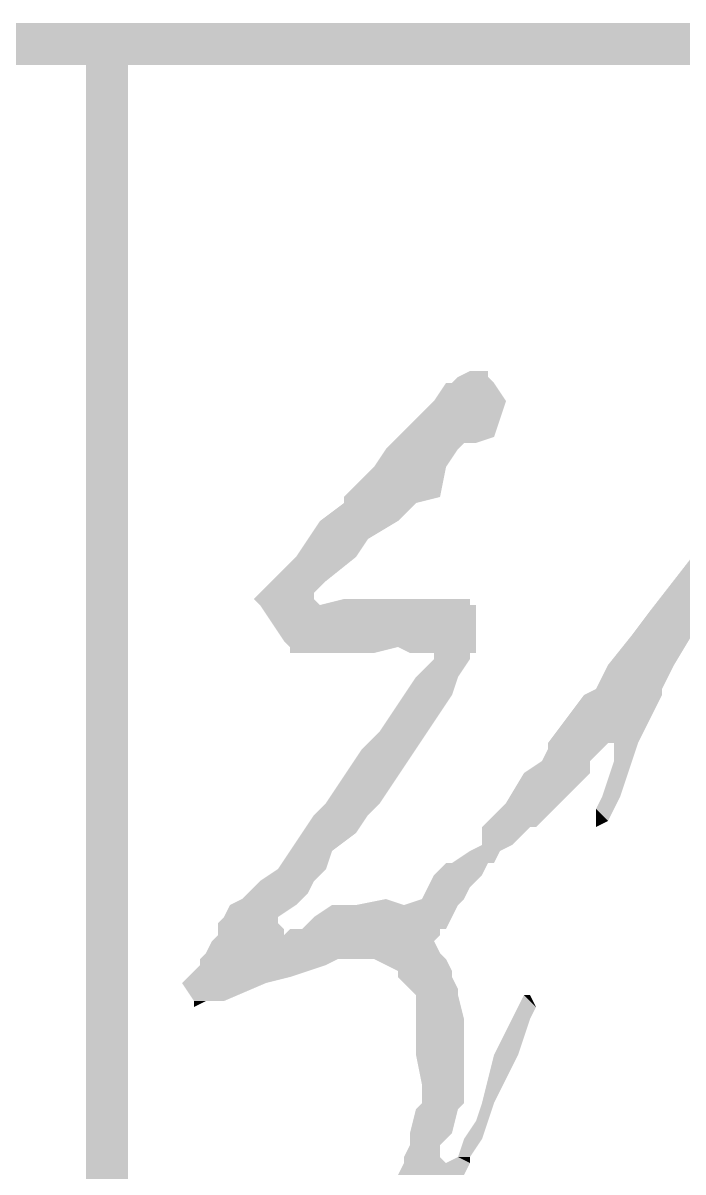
# Model space of a CAD drawing. Header units: millimetres. Extents: x 24 to 410, y 10 to 282.
# Drawn here: x 324 to 328.65, y 13.99 to 22.1 of the extents above; entities that cross this region are included whole.
import ezdxf

# ---------------------------------------------------------------- set-up
doc = ezdxf.new("R2010")
doc.units = ezdxf.units.MM
doc.layers.add('Watermark', color=7, linetype='Continuous')

msp = doc.modelspace()

# ---------------------------------------------------------------- hatches: boundary and pattern name
h = msp.add_hatch(color=7)
h.dxf.hatch_style = 2
h.paths.add_polyline_path([(30.098965, 22.098), (30.098965, 21.801667), (410.082965, 22.098)])
h = msp.add_hatch(color=7)
h.dxf.hatch_style = 2
h.paths.add_polyline_path([(30.098965, 21.801667), (410.082965, 22.098), (410.082965, 21.801667)])
h = msp.add_hatch(color=7)
h.dxf.hatch_style = 2
h.paths.add_polyline_path([(324.739, 21.971), (324.442667, 21.971), (324.739, 9.948333)])
h = msp.add_hatch(color=7)
h.dxf.hatch_style = 2
h.paths.add_polyline_path([(324.442667, 21.971), (324.739, 9.948333), (324.442667, 9.948333)])
at = {"layer": 'Watermark'}
h = msp.add_hatch(color=7, dxfattribs=at)
h.dxf.hatch_style = 2
h.paths.add_polyline_path([(327.152, 19.642667), (327.067333, 19.600333), (327.279, 19.600333)])
h = msp.add_hatch(color=7, dxfattribs=at)
h.dxf.hatch_style = 2
h.paths.add_polyline_path([(327.152, 19.642667), (327.279, 19.642667)])
h = msp.add_hatch(color=7, dxfattribs=at)
h.dxf.hatch_style = 2
h.paths.add_polyline_path([(327.152, 19.642667), (327.279, 19.642667), (327.279, 19.600333)])
h = msp.add_hatch(color=7, dxfattribs=at)
h.dxf.hatch_style = 2
h.paths.add_polyline_path([(326.982667, 19.558), (326.898, 19.431), (327.406, 19.431)])
h = msp.add_hatch(color=7, dxfattribs=at)
h.dxf.hatch_style = 2
h.paths.add_polyline_path([(327.025, 19.558), (326.982667, 19.558), (327.321333, 19.558)])
h = msp.add_hatch(color=7, dxfattribs=at)
h.dxf.hatch_style = 2
h.paths.add_polyline_path([(326.982667, 19.558), (327.321333, 19.558), (327.406, 19.431)])
h = msp.add_hatch(color=7, dxfattribs=at)
h.dxf.hatch_style = 2
h.paths.add_polyline_path([(327.067333, 19.600333), (327.025, 19.558), (327.321333, 19.558)])
h = msp.add_hatch(color=7, dxfattribs=at)
h.dxf.hatch_style = 2
h.paths.add_polyline_path([(327.025, 19.558), (327.321333, 19.558)])
h = msp.add_hatch(color=7, dxfattribs=at)
h.dxf.hatch_style = 2
h.paths.add_polyline_path([(327.067333, 19.600333), (327.279, 19.600333), (327.321333, 19.558)])
h = msp.add_hatch(color=7, dxfattribs=at)
h.dxf.hatch_style = 2
h.paths.add_polyline_path([(326.898, 19.431), (326.771, 19.304), (327.363667, 19.304)])
h = msp.add_hatch(color=7, dxfattribs=at)
h.dxf.hatch_style = 2
h.paths.add_polyline_path([(326.898, 19.431), (327.406, 19.431), (327.363667, 19.304)])
h = msp.add_hatch(color=7, dxfattribs=at)
h.dxf.hatch_style = 2
h.paths.add_polyline_path([(326.771, 19.304), (326.644, 19.177), (327.321333, 19.177)])
h = msp.add_hatch(color=7, dxfattribs=at)
h.dxf.hatch_style = 2
h.paths.add_polyline_path([(326.771, 19.304), (327.363667, 19.304), (327.321333, 19.177)])
h = msp.add_hatch(color=7, dxfattribs=at)
h.dxf.hatch_style = 2
h.paths.add_polyline_path([(326.601667, 19.134667), (326.559333, 19.092333), (327.067333, 19.092333)])
h = msp.add_hatch(color=7, dxfattribs=at)
h.dxf.hatch_style = 2
h.paths.add_polyline_path([(326.644, 19.177), (326.601667, 19.134667), (327.194333, 19.134667)])
h = msp.add_hatch(color=7, dxfattribs=at)
h.dxf.hatch_style = 2
h.paths.add_polyline_path([(326.601667, 19.134667), (327.109667, 19.134667)])
h = msp.add_hatch(color=7, dxfattribs=at)
h.dxf.hatch_style = 2
h.paths.add_polyline_path([(326.601667, 19.134667), (327.194333, 19.134667), (327.109667, 19.134667)])
h = msp.add_hatch(color=7, dxfattribs=at)
h.dxf.hatch_style = 2
h.paths.add_polyline_path([(326.601667, 19.134667), (327.109667, 19.134667), (327.067333, 19.092333)])
h = msp.add_hatch(color=7, dxfattribs=at)
h.dxf.hatch_style = 2
h.paths.add_polyline_path([(326.644, 19.177), (327.321333, 19.177), (327.194333, 19.134667)])
h = msp.add_hatch(color=7, dxfattribs=at)
h.dxf.hatch_style = 2
h.paths.add_polyline_path([(326.559333, 19.092333), (326.474667, 18.965333), (326.982667, 18.965333)])
h = msp.add_hatch(color=7, dxfattribs=at)
h.dxf.hatch_style = 2
h.paths.add_polyline_path([(326.559333, 19.092333), (327.067333, 19.092333), (326.982667, 18.965333)])
h = msp.add_hatch(color=7, dxfattribs=at)
h.dxf.hatch_style = 2
h.paths.add_polyline_path([(326.474667, 18.965333), (326.263, 18.753667), (326.940333, 18.753667)])
h = msp.add_hatch(color=7, dxfattribs=at)
h.dxf.hatch_style = 2
h.paths.add_polyline_path([(326.474667, 18.965333), (326.982667, 18.965333), (326.940333, 18.753667)])
h = msp.add_hatch(color=7, dxfattribs=at)
h.dxf.hatch_style = 2
h.paths.add_polyline_path([(326.263, 18.753667), (326.263, 18.711333), (326.771, 18.711333)])
h = msp.add_hatch(color=7, dxfattribs=at)
h.dxf.hatch_style = 2
h.paths.add_polyline_path([(326.263, 18.753667), (326.940333, 18.753667), (326.771, 18.711333)])
h = msp.add_hatch(color=7, dxfattribs=at)
h.dxf.hatch_style = 2
h.paths.add_polyline_path([(326.263, 18.711333), (326.093667, 18.584333), (326.644, 18.584333)])
h = msp.add_hatch(color=7, dxfattribs=at)
h.dxf.hatch_style = 2
h.paths.add_polyline_path([(326.263, 18.711333), (326.771, 18.711333), (326.644, 18.584333)])
h = msp.add_hatch(color=7, dxfattribs=at)
h.dxf.hatch_style = 2
h.paths.add_polyline_path([(326.093667, 18.584333), (326.009, 18.457333), (326.432333, 18.457333)])
h = msp.add_hatch(color=7, dxfattribs=at)
h.dxf.hatch_style = 2
h.paths.add_polyline_path([(326.093667, 18.584333), (326.644, 18.584333), (326.432333, 18.457333)])
h = msp.add_hatch(color=7, dxfattribs=at)
h.dxf.hatch_style = 2
h.paths.add_polyline_path([(326.009, 18.457333), (325.924333, 18.330333), (326.347667, 18.330333)])
h = msp.add_hatch(color=7, dxfattribs=at)
h.dxf.hatch_style = 2
h.paths.add_polyline_path([(326.009, 18.457333), (326.432333, 18.457333), (326.347667, 18.330333)])
h = msp.add_hatch(color=7, dxfattribs=at)
h.dxf.hatch_style = 2
h.paths.add_polyline_path([(325.924333, 18.330333), (325.755, 18.161), (326.136, 18.161)])
h = msp.add_hatch(color=7, dxfattribs=at)
h.dxf.hatch_style = 2
h.paths.add_polyline_path([(325.924333, 18.330333), (326.347667, 18.330333), (326.136, 18.161)])
h = msp.add_hatch(color=7, dxfattribs=at)
h.dxf.hatch_style = 2
h.paths.add_polyline_path([(328.718333, 18.330333), (328.422, 17.949333), (328.803, 17.949333)])
h = msp.add_hatch(color=7, dxfattribs=at)
h.dxf.hatch_style = 2
h.paths.add_polyline_path([(325.755, 18.161), (325.670333, 18.076333), (326.051333, 18.076333)])
h = msp.add_hatch(color=7, dxfattribs=at)
h.dxf.hatch_style = 2
h.paths.add_polyline_path([(325.755, 18.161), (326.136, 18.161), (326.051333, 18.076333)])
h = msp.add_hatch(color=7, dxfattribs=at)
h.dxf.hatch_style = 2
h.paths.add_polyline_path([(325.670333, 18.076333), (325.628, 18.034), (326.051333, 18.034)])
h = msp.add_hatch(color=7, dxfattribs=at)
h.dxf.hatch_style = 2
h.paths.add_polyline_path([(325.628, 18.034), (325.670333, 17.991667), (326.093667, 17.991667)])
h = msp.add_hatch(color=7, dxfattribs=at)
h.dxf.hatch_style = 2
h.paths.add_polyline_path([(325.628, 18.034), (326.051333, 18.034), (326.093667, 17.991667)])
h = msp.add_hatch(color=7, dxfattribs=at)
h.dxf.hatch_style = 2
h.paths.add_polyline_path([(325.670333, 18.076333), (326.051333, 18.076333), (326.051333, 18.034)])
h = msp.add_hatch(color=7, dxfattribs=at)
h.dxf.hatch_style = 2
h.paths.add_polyline_path([(326.263, 18.034), (326.093667, 17.991667), (327.152, 17.991667)])
h = msp.add_hatch(color=7, dxfattribs=at)
h.dxf.hatch_style = 2
h.paths.add_polyline_path([(326.898, 18.034), (326.263, 18.034), (327.152, 18.034)])
h = msp.add_hatch(color=7, dxfattribs=at)
h.dxf.hatch_style = 2
h.paths.add_polyline_path([(326.263, 18.034), (327.152, 18.034), (327.152, 17.991667)])
h = msp.add_hatch(color=7, dxfattribs=at)
h.dxf.hatch_style = 2
h.paths.add_polyline_path([(327.152, 18.034), (326.898, 18.034)])
h = msp.add_hatch(color=7, dxfattribs=at)
h.dxf.hatch_style = 2
h.paths.add_polyline_path([(326.898, 18.034), (327.152, 18.034)])
h = msp.add_hatch(color=7, dxfattribs=at)
h.dxf.hatch_style = 2
h.paths.add_polyline_path([(325.670333, 17.991667), (327.194333, 17.991667)])
h = msp.add_hatch(color=7, dxfattribs=at)
h.dxf.hatch_style = 2
h.paths.add_polyline_path([(325.670333, 17.991667), (327.194333, 17.991667)])
h = msp.add_hatch(color=7, dxfattribs=at)
h.dxf.hatch_style = 2
h.paths.add_polyline_path([(325.670333, 17.991667), (325.755, 17.864667), (327.194333, 17.864667)])
h = msp.add_hatch(color=7, dxfattribs=at)
h.dxf.hatch_style = 2
h.paths.add_polyline_path([(325.670333, 17.991667), (327.194333, 17.991667), (327.194333, 17.864667)])
h = msp.add_hatch(color=7, dxfattribs=at)
h.dxf.hatch_style = 2
h.paths.add_polyline_path([(328.422, 17.949333), (328.295, 17.78), (328.718333, 17.78)])
h = msp.add_hatch(color=7, dxfattribs=at)
h.dxf.hatch_style = 2
h.paths.add_polyline_path([(328.422, 17.949333), (328.803, 17.949333), (328.718333, 17.78)])
h = msp.add_hatch(color=7, dxfattribs=at)
h.dxf.hatch_style = 2
h.paths.add_polyline_path([(325.755, 17.864667), (325.839667, 17.737667), (327.194333, 17.737667)])
h = msp.add_hatch(color=7, dxfattribs=at)
h.dxf.hatch_style = 2
h.paths.add_polyline_path([(325.755, 17.864667), (327.194333, 17.864667), (327.194333, 17.737667)])
h = msp.add_hatch(color=7, dxfattribs=at)
h.dxf.hatch_style = 2
h.paths.add_polyline_path([(328.295, 17.78), (328.125667, 17.568333), (328.591333, 17.568333)])
h = msp.add_hatch(color=7, dxfattribs=at)
h.dxf.hatch_style = 2
h.paths.add_polyline_path([(328.295, 17.78), (328.718333, 17.78), (328.591333, 17.568333)])
h = msp.add_hatch(color=7, dxfattribs=at)
h.dxf.hatch_style = 2
h.paths.add_polyline_path([(325.839667, 17.737667), (325.882, 17.695333), (327.194333, 17.695333)])
h = msp.add_hatch(color=7, dxfattribs=at)
h.dxf.hatch_style = 2
h.paths.add_polyline_path([(325.839667, 17.737667), (327.194333, 17.737667), (327.194333, 17.695333)])
h = msp.add_hatch(color=7, dxfattribs=at)
h.dxf.hatch_style = 2
h.paths.add_polyline_path([(325.882, 17.695333), (325.882, 17.653), (326.474667, 17.653)])
h = msp.add_hatch(color=7, dxfattribs=at)
h.dxf.hatch_style = 2
h.paths.add_polyline_path([(325.882, 17.695333), (326.644, 17.695333), (326.474667, 17.653)])
h = msp.add_hatch(color=7, dxfattribs=at)
h.dxf.hatch_style = 2
h.paths.add_polyline_path([(326.644, 17.695333), (326.728667, 17.653), (327.194333, 17.653)])
h = msp.add_hatch(color=7, dxfattribs=at)
h.dxf.hatch_style = 2
h.paths.add_polyline_path([(326.644, 17.695333), (327.194333, 17.695333), (327.194333, 17.653)])
h = msp.add_hatch(color=7, dxfattribs=at)
h.dxf.hatch_style = 2
h.paths.add_polyline_path([(325.882, 17.653), (326.474667, 17.653), (326.39, 17.653)])
h = msp.add_hatch(color=7, dxfattribs=at)
h.dxf.hatch_style = 2
h.paths.add_polyline_path([(326.728667, 17.653), (327.152, 17.653)])
h = msp.add_hatch(color=7, dxfattribs=at)
h.dxf.hatch_style = 2
h.paths.add_polyline_path([(326.728667, 17.653), (327.194333, 17.653), (327.152, 17.653)])
h = msp.add_hatch(color=7, dxfattribs=at)
h.dxf.hatch_style = 2
h.paths.add_polyline_path([(326.898, 17.610667), (326.771, 17.483667), (327.067333, 17.483667)])
h = msp.add_hatch(color=7, dxfattribs=at)
h.dxf.hatch_style = 2
h.paths.add_polyline_path([(326.898, 17.653), (326.898, 17.610667), (327.152, 17.610667)])
h = msp.add_hatch(color=7, dxfattribs=at)
h.dxf.hatch_style = 2
h.paths.add_polyline_path([(326.898, 17.653), (327.152, 17.653), (327.152, 17.610667)])
h = msp.add_hatch(color=7, dxfattribs=at)
h.dxf.hatch_style = 2
h.paths.add_polyline_path([(326.898, 17.610667), (327.152, 17.610667), (327.067333, 17.483667)])
h = msp.add_hatch(color=7, dxfattribs=at)
h.dxf.hatch_style = 2
h.paths.add_polyline_path([(328.125667, 17.568333), (328.041, 17.399), (328.506667, 17.399)])
h = msp.add_hatch(color=7, dxfattribs=at)
h.dxf.hatch_style = 2
h.paths.add_polyline_path([(328.125667, 17.568333), (328.591333, 17.568333), (328.506667, 17.399)])
h = msp.add_hatch(color=7, dxfattribs=at)
h.dxf.hatch_style = 2
h.paths.add_polyline_path([(326.771, 17.483667), (326.686333, 17.356667), (327.025, 17.356667)])
h = msp.add_hatch(color=7, dxfattribs=at)
h.dxf.hatch_style = 2
h.paths.add_polyline_path([(326.771, 17.483667), (327.067333, 17.483667), (327.025, 17.356667)])
h = msp.add_hatch(color=7, dxfattribs=at)
h.dxf.hatch_style = 2
h.paths.add_polyline_path([(326.686333, 17.356667), (326.601667, 17.229667), (326.940333, 17.229667)])
h = msp.add_hatch(color=7, dxfattribs=at)
h.dxf.hatch_style = 2
h.paths.add_polyline_path([(326.686333, 17.356667), (327.025, 17.356667), (326.940333, 17.229667)])
h = msp.add_hatch(color=7, dxfattribs=at)
h.dxf.hatch_style = 2
h.paths.add_polyline_path([(327.956333, 17.356667), (327.702333, 17.018), (328.337333, 17.018)])
h = msp.add_hatch(color=7, dxfattribs=at)
h.dxf.hatch_style = 2
h.paths.add_polyline_path([(328.041, 17.399), (327.956333, 17.356667), (328.506667, 17.356667)])
h = msp.add_hatch(color=7, dxfattribs=at)
h.dxf.hatch_style = 2
h.paths.add_polyline_path([(327.956333, 17.356667), (328.506667, 17.356667), (328.337333, 17.018)])
h = msp.add_hatch(color=7, dxfattribs=at)
h.dxf.hatch_style = 2
h.paths.add_polyline_path([(328.041, 17.399), (328.506667, 17.399), (328.506667, 17.356667)])
h = msp.add_hatch(color=7, dxfattribs=at)
h.dxf.hatch_style = 2
h.paths.add_polyline_path([(326.601667, 17.229667), (326.517, 17.102667), (326.855667, 17.102667)])
h = msp.add_hatch(color=7, dxfattribs=at)
h.dxf.hatch_style = 2
h.paths.add_polyline_path([(326.601667, 17.229667), (326.940333, 17.229667), (326.855667, 17.102667)])
h = msp.add_hatch(color=7, dxfattribs=at)
h.dxf.hatch_style = 2
h.paths.add_polyline_path([(326.517, 17.102667), (326.39, 16.975667), (326.771, 16.975667)])
h = msp.add_hatch(color=7, dxfattribs=at)
h.dxf.hatch_style = 2
h.paths.add_polyline_path([(326.517, 17.102667), (326.855667, 17.102667), (326.771, 16.975667)])
h = msp.add_hatch(color=7, dxfattribs=at)
h.dxf.hatch_style = 2
h.paths.add_polyline_path([(326.39, 16.975667), (326.305333, 16.848667), (326.686333, 16.848667)])
h = msp.add_hatch(color=7, dxfattribs=at)
h.dxf.hatch_style = 2
h.paths.add_polyline_path([(326.39, 16.975667), (326.771, 16.975667), (326.686333, 16.848667)])
h = msp.add_hatch(color=7, dxfattribs=at)
h.dxf.hatch_style = 2
h.paths.add_polyline_path([(327.702333, 16.975667), (327.66, 16.891), (327.998667, 16.891)])
h = msp.add_hatch(color=7, dxfattribs=at)
h.dxf.hatch_style = 2
h.paths.add_polyline_path([(327.702333, 17.018), (328.125667, 17.018)])
h = msp.add_hatch(color=7, dxfattribs=at)
h.dxf.hatch_style = 2
h.paths.add_polyline_path([(327.702333, 17.018), (328.168, 17.018), (328.125667, 17.018)])
h = msp.add_hatch(color=7, dxfattribs=at)
h.dxf.hatch_style = 2
h.paths.add_polyline_path([(327.702333, 17.018), (327.702333, 16.975667), (328.083333, 16.975667)])
h = msp.add_hatch(color=7, dxfattribs=at)
h.dxf.hatch_style = 2
h.paths.add_polyline_path([(327.702333, 17.018), (328.125667, 17.018), (328.083333, 16.975667)])
h = msp.add_hatch(color=7, dxfattribs=at)
h.dxf.hatch_style = 2
h.paths.add_polyline_path([(327.702333, 16.975667), (328.083333, 16.975667), (327.998667, 16.891)])
h = msp.add_hatch(color=7, dxfattribs=at)
h.dxf.hatch_style = 2
h.paths.add_polyline_path([(328.168, 17.018), (328.337333, 17.018)])
h = msp.add_hatch(color=7, dxfattribs=at)
h.dxf.hatch_style = 2
h.paths.add_polyline_path([(328.168, 17.018), (328.337333, 17.018)])
h = msp.add_hatch(color=7, dxfattribs=at)
h.dxf.hatch_style = 2
h.paths.add_polyline_path([(328.168, 17.018), (328.168, 16.891), (328.295, 16.891)])
h = msp.add_hatch(color=7, dxfattribs=at)
h.dxf.hatch_style = 2
h.paths.add_polyline_path([(328.168, 17.018), (328.337333, 17.018), (328.295, 16.891)])
h = msp.add_hatch(color=7, dxfattribs=at)
h.dxf.hatch_style = 2
h.paths.add_polyline_path([(327.66, 16.891), (327.533, 16.806333), (327.998667, 16.806333)])
h = msp.add_hatch(color=7, dxfattribs=at)
h.dxf.hatch_style = 2
h.paths.add_polyline_path([(327.66, 16.891), (327.998667, 16.891), (327.998667, 16.806333)])
h = msp.add_hatch(color=7, dxfattribs=at)
h.dxf.hatch_style = 2
h.paths.add_polyline_path([(328.168, 16.891), (328.125667, 16.764), (328.252667, 16.764)])
h = msp.add_hatch(color=7, dxfattribs=at)
h.dxf.hatch_style = 2
h.paths.add_polyline_path([(328.168, 16.891), (328.295, 16.891), (328.252667, 16.764)])
h = msp.add_hatch(color=7, dxfattribs=at)
h.dxf.hatch_style = 2
h.paths.add_polyline_path([(326.305333, 16.848667), (326.220667, 16.721667), (326.601667, 16.721667)])
h = msp.add_hatch(color=7, dxfattribs=at)
h.dxf.hatch_style = 2
h.paths.add_polyline_path([(326.305333, 16.848667), (326.686333, 16.848667), (326.601667, 16.721667)])
h = msp.add_hatch(color=7, dxfattribs=at)
h.dxf.hatch_style = 2
h.paths.add_polyline_path([(327.533, 16.806333), (327.406, 16.594667), (327.787, 16.594667)])
h = msp.add_hatch(color=7, dxfattribs=at)
h.dxf.hatch_style = 2
h.paths.add_polyline_path([(327.533, 16.806333), (327.998667, 16.806333), (327.787, 16.594667)])
h = msp.add_hatch(color=7, dxfattribs=at)
h.dxf.hatch_style = 2
h.paths.add_polyline_path([(326.220667, 16.721667), (326.136, 16.594667), (326.517, 16.594667)])
h = msp.add_hatch(color=7, dxfattribs=at)
h.dxf.hatch_style = 2
h.paths.add_polyline_path([(326.220667, 16.721667), (326.601667, 16.721667), (326.517, 16.594667)])
h = msp.add_hatch(color=7, dxfattribs=at)
h.dxf.hatch_style = 2
h.paths.add_polyline_path([(328.125667, 16.764), (328.083333, 16.637), (328.210333, 16.637)])
h = msp.add_hatch(color=7, dxfattribs=at)
h.dxf.hatch_style = 2
h.paths.add_polyline_path([(328.125667, 16.764), (328.252667, 16.764), (328.210333, 16.637)])
h = msp.add_hatch(color=7, dxfattribs=at)
h.dxf.hatch_style = 2
h.paths.add_polyline_path([(328.083333, 16.637), (328.041, 16.552333), (328.168, 16.552333)])
h = msp.add_hatch(color=7, dxfattribs=at)
h.dxf.hatch_style = 2
h.paths.add_polyline_path([(328.083333, 16.637), (328.210333, 16.637), (328.168, 16.552333)])
h = msp.add_hatch(color=7, dxfattribs=at)
h.dxf.hatch_style = 2
h.paths.add_polyline_path([(326.093667, 16.552333), (326.051333, 16.51), (326.432333, 16.51)])
h = msp.add_hatch(color=7, dxfattribs=at)
h.dxf.hatch_style = 2
h.paths.add_polyline_path([(326.136, 16.594667), (326.093667, 16.552333), (326.474667, 16.552333)])
h = msp.add_hatch(color=7, dxfattribs=at)
h.dxf.hatch_style = 2
h.paths.add_polyline_path([(326.093667, 16.552333), (326.474667, 16.552333), (326.432333, 16.51)])
h = msp.add_hatch(color=7, dxfattribs=at)
h.dxf.hatch_style = 2
h.paths.add_polyline_path([(326.136, 16.594667), (326.517, 16.594667), (326.474667, 16.552333)])
h = msp.add_hatch(color=7, dxfattribs=at)
h.dxf.hatch_style = 2
h.paths.add_polyline_path([(327.363667, 16.552333), (327.321333, 16.51), (327.702333, 16.51)])
h = msp.add_hatch(color=7, dxfattribs=at)
h.dxf.hatch_style = 2
h.paths.add_polyline_path([(327.406, 16.594667), (327.363667, 16.552333), (327.744667, 16.552333)])
h = msp.add_hatch(color=7, dxfattribs=at)
h.dxf.hatch_style = 2
h.paths.add_polyline_path([(327.363667, 16.552333), (327.744667, 16.552333), (327.702333, 16.51)])
h = msp.add_hatch(color=7, dxfattribs=at)
h.dxf.hatch_style = 2
h.paths.add_polyline_path([(327.406, 16.594667), (327.787, 16.594667), (327.744667, 16.552333)])
h = msp.add_hatch(color=7, dxfattribs=at)
h.dxf.hatch_style = 2
h.paths.add_polyline_path([(328.041, 16.552333), (328.041, 16.467667), (328.125667, 16.467667)])
h = msp.add_hatch(color=7, dxfattribs=at)
h.dxf.hatch_style = 2
h.paths.add_polyline_path([(328.041, 16.552333), (328.168, 16.552333), (328.125667, 16.467667)])
h = msp.add_hatch(color=7, dxfattribs=at)
h.dxf.hatch_style = 2
h.paths.add_polyline_path([(326.051333, 16.51), (325.966667, 16.383), (326.347667, 16.383)])
h = msp.add_hatch(color=7, dxfattribs=at)
h.dxf.hatch_style = 2
h.paths.add_polyline_path([(326.051333, 16.51), (326.432333, 16.51), (326.347667, 16.383)])
h = msp.add_hatch(color=7, dxfattribs=at)
h.dxf.hatch_style = 2
h.paths.add_polyline_path([(327.321333, 16.51), (327.236667, 16.425333), (327.617667, 16.425333)])
h = msp.add_hatch(color=7, dxfattribs=at)
h.dxf.hatch_style = 2
h.paths.add_polyline_path([(327.321333, 16.51), (327.702333, 16.51), (327.617667, 16.425333)])
h = msp.add_hatch(color=7, dxfattribs=at)
h.dxf.hatch_style = 2
h.paths.add_polyline_path([(328.041, 16.467667), (328.041, 16.425333)])
h = msp.add_hatch(color=7, dxfattribs=at)
h.dxf.hatch_style = 2
h.paths.add_polyline_path([(328.041, 16.467667), (328.125667, 16.467667), (328.041, 16.425333)])
h = msp.add_hatch(color=7, dxfattribs=at)
h.dxf.hatch_style = 2
h.paths.add_polyline_path([(325.966667, 16.383), (325.882, 16.256), (326.178333, 16.256)])
h = msp.add_hatch(color=7, dxfattribs=at)
h.dxf.hatch_style = 2
h.paths.add_polyline_path([(325.966667, 16.383), (326.347667, 16.383), (326.178333, 16.256)])
h = msp.add_hatch(color=7, dxfattribs=at)
h.dxf.hatch_style = 2
h.paths.add_polyline_path([(327.236667, 16.425333), (327.575333, 16.425333)])
h = msp.add_hatch(color=7, dxfattribs=at)
h.dxf.hatch_style = 2
h.paths.add_polyline_path([(327.236667, 16.425333), (327.617667, 16.425333), (327.575333, 16.425333)])
h = msp.add_hatch(color=7, dxfattribs=at)
h.dxf.hatch_style = 2
h.paths.add_polyline_path([(327.236667, 16.425333), (327.236667, 16.298333), (327.448333, 16.298333)])
h = msp.add_hatch(color=7, dxfattribs=at)
h.dxf.hatch_style = 2
h.paths.add_polyline_path([(327.236667, 16.425333), (327.575333, 16.425333), (327.448333, 16.298333)])
h = msp.add_hatch(color=7, dxfattribs=at)
h.dxf.hatch_style = 2
h.paths.add_polyline_path([(327.236667, 16.298333), (327.152, 16.256), (327.363667, 16.256)])
h = msp.add_hatch(color=7, dxfattribs=at)
h.dxf.hatch_style = 2
h.paths.add_polyline_path([(327.236667, 16.298333), (327.448333, 16.298333)])
h = msp.add_hatch(color=7, dxfattribs=at)
h.dxf.hatch_style = 2
h.paths.add_polyline_path([(327.236667, 16.298333), (327.448333, 16.298333)])
h = msp.add_hatch(color=7, dxfattribs=at)
h.dxf.hatch_style = 2
h.paths.add_polyline_path([(327.236667, 16.298333), (327.448333, 16.298333), (327.363667, 16.256)])
h = msp.add_hatch(color=7, dxfattribs=at)
h.dxf.hatch_style = 2
h.paths.add_polyline_path([(325.882, 16.256), (325.797333, 16.129), (326.136, 16.129)])
h = msp.add_hatch(color=7, dxfattribs=at)
h.dxf.hatch_style = 2
h.paths.add_polyline_path([(325.882, 16.256), (326.178333, 16.256), (326.136, 16.129)])
h = msp.add_hatch(color=7, dxfattribs=at)
h.dxf.hatch_style = 2
h.paths.add_polyline_path([(327.152, 16.256), (327.025, 16.171333), (327.321333, 16.171333)])
h = msp.add_hatch(color=7, dxfattribs=at)
h.dxf.hatch_style = 2
h.paths.add_polyline_path([(327.152, 16.256), (327.363667, 16.256), (327.321333, 16.171333)])
h = msp.add_hatch(color=7, dxfattribs=at)
h.dxf.hatch_style = 2
h.paths.add_polyline_path([(326.982667, 16.171333), (326.898, 16.086667), (327.236667, 16.086667)])
h = msp.add_hatch(color=7, dxfattribs=at)
h.dxf.hatch_style = 2
h.paths.add_polyline_path([(327.025, 16.171333), (326.982667, 16.171333), (327.279, 16.171333)])
h = msp.add_hatch(color=7, dxfattribs=at)
h.dxf.hatch_style = 2
h.paths.add_polyline_path([(326.982667, 16.171333), (327.279, 16.171333), (327.236667, 16.086667)])
h = msp.add_hatch(color=7, dxfattribs=at)
h.dxf.hatch_style = 2
h.paths.add_polyline_path([(327.025, 16.171333), (327.321333, 16.171333), (327.279, 16.171333)])
h = msp.add_hatch(color=7, dxfattribs=at)
h.dxf.hatch_style = 2
h.paths.add_polyline_path([(325.797333, 16.129), (325.670333, 16.044333), (326.051333, 16.044333)])
h = msp.add_hatch(color=7, dxfattribs=at)
h.dxf.hatch_style = 2
h.paths.add_polyline_path([(325.797333, 16.129), (326.136, 16.129)])
h = msp.add_hatch(color=7, dxfattribs=at)
h.dxf.hatch_style = 2
h.paths.add_polyline_path([(325.797333, 16.129), (326.136, 16.129)])
h = msp.add_hatch(color=7, dxfattribs=at)
h.dxf.hatch_style = 2
h.paths.add_polyline_path([(325.797333, 16.129), (326.136, 16.129), (326.051333, 16.044333)])
h = msp.add_hatch(color=7, dxfattribs=at)
h.dxf.hatch_style = 2
h.paths.add_polyline_path([(326.898, 16.086667), (326.855667, 16.002), (327.152, 16.002)])
h = msp.add_hatch(color=7, dxfattribs=at)
h.dxf.hatch_style = 2
h.paths.add_polyline_path([(326.898, 16.086667), (327.236667, 16.086667), (327.152, 16.002)])
h = msp.add_hatch(color=7, dxfattribs=at)
h.dxf.hatch_style = 2
h.paths.add_polyline_path([(325.670333, 16.044333), (325.585667, 15.959667), (326.009, 15.959667)])
h = msp.add_hatch(color=7, dxfattribs=at)
h.dxf.hatch_style = 2
h.paths.add_polyline_path([(325.670333, 16.044333), (326.051333, 16.044333), (326.009, 15.959667)])
h = msp.add_hatch(color=7, dxfattribs=at)
h.dxf.hatch_style = 2
h.paths.add_polyline_path([(326.855667, 16.002), (326.813333, 15.917333), (327.109667, 15.917333)])
h = msp.add_hatch(color=7, dxfattribs=at)
h.dxf.hatch_style = 2
h.paths.add_polyline_path([(326.855667, 16.002), (327.152, 16.002), (327.109667, 15.917333)])
h = msp.add_hatch(color=7, dxfattribs=at)
h.dxf.hatch_style = 2
h.paths.add_polyline_path([(325.543333, 15.917333), (325.458667, 15.875), (325.924333, 15.875)])
h = msp.add_hatch(color=7, dxfattribs=at)
h.dxf.hatch_style = 2
h.paths.add_polyline_path([(325.585667, 15.959667), (325.543333, 15.917333), (325.966667, 15.917333)])
h = msp.add_hatch(color=7, dxfattribs=at)
h.dxf.hatch_style = 2
h.paths.add_polyline_path([(325.543333, 15.917333), (325.966667, 15.917333), (325.924333, 15.875)])
h = msp.add_hatch(color=7, dxfattribs=at)
h.dxf.hatch_style = 2
h.paths.add_polyline_path([(325.585667, 15.959667), (326.009, 15.959667), (325.966667, 15.917333)])
h = msp.add_hatch(color=7, dxfattribs=at)
h.dxf.hatch_style = 2
h.paths.add_polyline_path([(326.559333, 15.917333), (326.347667, 15.875), (326.686333, 15.875)])
h = msp.add_hatch(color=7, dxfattribs=at)
h.dxf.hatch_style = 2
h.paths.add_polyline_path([(326.813333, 15.917333), (326.686333, 15.875), (327.067333, 15.875)])
h = msp.add_hatch(color=7, dxfattribs=at)
h.dxf.hatch_style = 2
h.paths.add_polyline_path([(326.813333, 15.917333), (327.109667, 15.917333), (327.067333, 15.875)])
h = msp.add_hatch(color=7, dxfattribs=at)
h.dxf.hatch_style = 2
h.paths.add_polyline_path([(325.458667, 15.875), (325.416333, 15.790333), (325.797333, 15.790333)])
h = msp.add_hatch(color=7, dxfattribs=at)
h.dxf.hatch_style = 2
h.paths.add_polyline_path([(325.458667, 15.875), (325.924333, 15.875), (325.797333, 15.790333)])
h = msp.add_hatch(color=7, dxfattribs=at)
h.dxf.hatch_style = 2
h.paths.add_polyline_path([(326.178333, 15.875), (326.051333, 15.790333), (327.025, 15.790333)])
h = msp.add_hatch(color=7, dxfattribs=at)
h.dxf.hatch_style = 2
h.paths.add_polyline_path([(326.347667, 15.875), (326.178333, 15.875), (327.067333, 15.875)])
h = msp.add_hatch(color=7, dxfattribs=at)
h.dxf.hatch_style = 2
h.paths.add_polyline_path([(326.178333, 15.875), (327.067333, 15.875), (327.025, 15.790333)])
h = msp.add_hatch(color=7, dxfattribs=at)
h.dxf.hatch_style = 2
h.paths.add_polyline_path([(326.347667, 15.875), (326.686333, 15.875)])
h = msp.add_hatch(color=7, dxfattribs=at)
h.dxf.hatch_style = 2
h.paths.add_polyline_path([(326.347667, 15.875), (326.686333, 15.875)])
h = msp.add_hatch(color=7, dxfattribs=at)
h.dxf.hatch_style = 2
h.paths.add_polyline_path([(326.347667, 15.875), (327.067333, 15.875)])
h = msp.add_hatch(color=7, dxfattribs=at)
h.dxf.hatch_style = 2
h.paths.add_polyline_path([(325.416333, 15.790333), (325.374, 15.748), (325.797333, 15.748)])
h = msp.add_hatch(color=7, dxfattribs=at)
h.dxf.hatch_style = 2
h.paths.add_polyline_path([(325.374, 15.748), (325.374, 15.705667), (325.839667, 15.705667)])
h = msp.add_hatch(color=7, dxfattribs=at)
h.dxf.hatch_style = 2
h.paths.add_polyline_path([(325.374, 15.748), (325.797333, 15.748), (325.839667, 15.705667)])
h = msp.add_hatch(color=7, dxfattribs=at)
h.dxf.hatch_style = 2
h.paths.add_polyline_path([(325.416333, 15.790333), (325.797333, 15.790333)])
h = msp.add_hatch(color=7, dxfattribs=at)
h.dxf.hatch_style = 2
h.paths.add_polyline_path([(325.416333, 15.790333), (325.797333, 15.790333)])
h = msp.add_hatch(color=7, dxfattribs=at)
h.dxf.hatch_style = 2
h.paths.add_polyline_path([(325.416333, 15.790333), (325.797333, 15.790333), (325.797333, 15.748)])
h = msp.add_hatch(color=7, dxfattribs=at)
h.dxf.hatch_style = 2
h.paths.add_polyline_path([(326.051333, 15.790333), (325.966667, 15.705667), (326.982667, 15.705667)])
h = msp.add_hatch(color=7, dxfattribs=at)
h.dxf.hatch_style = 2
h.paths.add_polyline_path([(326.051333, 15.790333), (327.025, 15.790333), (326.982667, 15.705667)])
h = msp.add_hatch(color=7, dxfattribs=at)
h.dxf.hatch_style = 2
h.paths.add_polyline_path([(325.374, 15.663333), (325.331667, 15.621), (326.898, 15.621)])
h = msp.add_hatch(color=7, dxfattribs=at)
h.dxf.hatch_style = 2
h.paths.add_polyline_path([(325.374, 15.705667), (325.374, 15.663333), (325.839667, 15.663333)])
h = msp.add_hatch(color=7, dxfattribs=at)
h.dxf.hatch_style = 2
h.paths.add_polyline_path([(325.374, 15.705667), (325.839667, 15.705667), (325.839667, 15.663333)])
h = msp.add_hatch(color=7, dxfattribs=at)
h.dxf.hatch_style = 2
h.paths.add_polyline_path([(325.374, 15.663333), (326.940333, 15.663333), (326.898, 15.621)])
h = msp.add_hatch(color=7, dxfattribs=at)
h.dxf.hatch_style = 2
h.paths.add_polyline_path([(325.882, 15.705667), (325.839667, 15.663333), (326.940333, 15.663333)])
h = msp.add_hatch(color=7, dxfattribs=at)
h.dxf.hatch_style = 2
h.paths.add_polyline_path([(325.966667, 15.705667), (325.882, 15.705667), (326.940333, 15.705667)])
h = msp.add_hatch(color=7, dxfattribs=at)
h.dxf.hatch_style = 2
h.paths.add_polyline_path([(325.882, 15.705667), (326.940333, 15.705667), (326.940333, 15.663333)])
h = msp.add_hatch(color=7, dxfattribs=at)
h.dxf.hatch_style = 2
h.paths.add_polyline_path([(325.966667, 15.705667), (326.982667, 15.705667), (326.940333, 15.705667)])
h = msp.add_hatch(color=7, dxfattribs=at)
h.dxf.hatch_style = 2
h.paths.add_polyline_path([(325.331667, 15.621), (325.289333, 15.536333), (326.940333, 15.536333)])
h = msp.add_hatch(color=7, dxfattribs=at)
h.dxf.hatch_style = 2
h.paths.add_polyline_path([(325.331667, 15.621), (326.898, 15.621), (326.940333, 15.536333)])
h = msp.add_hatch(color=7, dxfattribs=at)
h.dxf.hatch_style = 2
h.paths.add_polyline_path([(325.289333, 15.536333), (325.247, 15.494), (326.982667, 15.494)])
h = msp.add_hatch(color=7, dxfattribs=at)
h.dxf.hatch_style = 2
h.paths.add_polyline_path([(325.247, 15.494), (326.220667, 15.494)])
h = msp.add_hatch(color=7, dxfattribs=at)
h.dxf.hatch_style = 2
h.paths.add_polyline_path([(325.247, 15.494), (326.432333, 15.494), (326.220667, 15.494)])
h = msp.add_hatch(color=7, dxfattribs=at)
h.dxf.hatch_style = 2
h.paths.add_polyline_path([(325.247, 15.494), (325.247, 15.451667), (326.136, 15.451667)])
h = msp.add_hatch(color=7, dxfattribs=at)
h.dxf.hatch_style = 2
h.paths.add_polyline_path([(325.247, 15.494), (326.220667, 15.494), (326.136, 15.451667)])
h = msp.add_hatch(color=7, dxfattribs=at)
h.dxf.hatch_style = 2
h.paths.add_polyline_path([(325.289333, 15.536333), (326.940333, 15.536333), (326.982667, 15.494)])
h = msp.add_hatch(color=7, dxfattribs=at)
h.dxf.hatch_style = 2
h.paths.add_polyline_path([(326.432333, 15.494), (326.982667, 15.494)])
h = msp.add_hatch(color=7, dxfattribs=at)
h.dxf.hatch_style = 2
h.paths.add_polyline_path([(326.432333, 15.494), (326.982667, 15.494)])
h = msp.add_hatch(color=7, dxfattribs=at)
h.dxf.hatch_style = 2
h.paths.add_polyline_path([(326.474667, 15.494), (326.644, 15.409333), (327.025, 15.409333)])
h = msp.add_hatch(color=7, dxfattribs=at)
h.dxf.hatch_style = 2
h.paths.add_polyline_path([(326.474667, 15.494), (326.982667, 15.494), (327.025, 15.409333)])
h = msp.add_hatch(color=7, dxfattribs=at)
h.dxf.hatch_style = 2
h.paths.add_polyline_path([(325.247, 15.451667), (325.162333, 15.367), (325.882, 15.367)])
h = msp.add_hatch(color=7, dxfattribs=at)
h.dxf.hatch_style = 2
h.paths.add_polyline_path([(325.247, 15.451667), (326.136, 15.451667), (325.882, 15.367)])
h = msp.add_hatch(color=7, dxfattribs=at)
h.dxf.hatch_style = 2
h.paths.add_polyline_path([(326.644, 15.409333), (326.644, 15.367), (327.025, 15.367)])
h = msp.add_hatch(color=7, dxfattribs=at)
h.dxf.hatch_style = 2
h.paths.add_polyline_path([(326.644, 15.409333), (327.025, 15.409333), (327.025, 15.367)])
h = msp.add_hatch(color=7, dxfattribs=at)
h.dxf.hatch_style = 2
h.paths.add_polyline_path([(325.162333, 15.367), (325.12, 15.324667), (325.712667, 15.324667)])
h = msp.add_hatch(color=7, dxfattribs=at)
h.dxf.hatch_style = 2
h.paths.add_polyline_path([(325.12, 15.324667), (325.204667, 15.197667), (325.416333, 15.197667)])
h = msp.add_hatch(color=7, dxfattribs=at)
h.dxf.hatch_style = 2
h.paths.add_polyline_path([(325.12, 15.324667), (325.712667, 15.324667), (325.416333, 15.197667)])
h = msp.add_hatch(color=7, dxfattribs=at)
h.dxf.hatch_style = 2
h.paths.add_polyline_path([(325.162333, 15.367), (325.882, 15.367), (325.712667, 15.324667)])
h = msp.add_hatch(color=7, dxfattribs=at)
h.dxf.hatch_style = 2
h.paths.add_polyline_path([(326.644, 15.367), (326.728667, 15.282333), (327.067333, 15.282333)])
h = msp.add_hatch(color=7, dxfattribs=at)
h.dxf.hatch_style = 2
h.paths.add_polyline_path([(326.644, 15.367), (327.025, 15.367), (327.067333, 15.282333)])
h = msp.add_hatch(color=7, dxfattribs=at)
h.dxf.hatch_style = 2
h.paths.add_polyline_path([(326.728667, 15.282333), (326.771, 15.24), (327.067333, 15.24)])
h = msp.add_hatch(color=7, dxfattribs=at)
h.dxf.hatch_style = 2
h.paths.add_polyline_path([(326.728667, 15.282333), (327.067333, 15.282333), (327.067333, 15.24)])
h = msp.add_hatch(color=7, dxfattribs=at)
h.dxf.hatch_style = 2
h.paths.add_polyline_path([(325.204667, 15.197667), (325.289333, 15.197667), (325.204667, 15.155333)])
h = msp.add_hatch(color=7, dxfattribs=at)
h.dxf.hatch_style = 2
h.paths.add_polyline_path([(325.204667, 15.197667), (325.289333, 15.197667)])
h = msp.add_hatch(color=7, dxfattribs=at)
h.dxf.hatch_style = 2
h.paths.add_polyline_path([(325.204667, 15.197667), (325.416333, 15.197667), (325.289333, 15.197667)])
h = msp.add_hatch(color=7, dxfattribs=at)
h.dxf.hatch_style = 2
h.paths.add_polyline_path([(326.771, 15.24), (326.771, 15.070667), (327.109667, 15.070667)])
h = msp.add_hatch(color=7, dxfattribs=at)
h.dxf.hatch_style = 2
h.paths.add_polyline_path([(326.771, 15.24), (327.067333, 15.24), (327.109667, 15.070667)])
h = msp.add_hatch(color=7, dxfattribs=at)
h.dxf.hatch_style = 2
h.paths.add_polyline_path([(327.533, 15.24), (327.490667, 15.155333), (327.617667, 15.155333)])
h = msp.add_hatch(color=7, dxfattribs=at)
h.dxf.hatch_style = 2
h.paths.add_polyline_path([(327.533, 15.24), (327.575333, 15.24)])
h = msp.add_hatch(color=7, dxfattribs=at)
h.dxf.hatch_style = 2
h.paths.add_polyline_path([(327.533, 15.24), (327.575333, 15.24), (327.617667, 15.155333)])
h = msp.add_hatch(color=7, dxfattribs=at)
h.dxf.hatch_style = 2
h.paths.add_polyline_path([(327.490667, 15.155333), (327.448333, 15.070667), (327.575333, 15.070667)])
h = msp.add_hatch(color=7, dxfattribs=at)
h.dxf.hatch_style = 2
h.paths.add_polyline_path([(327.490667, 15.155333), (327.617667, 15.155333), (327.575333, 15.070667)])
h = msp.add_hatch(color=7, dxfattribs=at)
h.dxf.hatch_style = 2
h.paths.add_polyline_path([(326.771, 15.070667), (326.771, 15.028333), (327.109667, 15.028333)])
h = msp.add_hatch(color=7, dxfattribs=at)
h.dxf.hatch_style = 2
h.paths.add_polyline_path([(326.771, 15.070667), (327.109667, 15.070667), (327.109667, 15.028333)])
h = msp.add_hatch(color=7, dxfattribs=at)
h.dxf.hatch_style = 2
h.paths.add_polyline_path([(326.771, 15.028333), (326.771, 14.816667), (327.109667, 14.816667)])
h = msp.add_hatch(color=7, dxfattribs=at)
h.dxf.hatch_style = 2
h.paths.add_polyline_path([(326.771, 15.028333), (327.109667, 15.028333), (327.109667, 14.816667)])
h = msp.add_hatch(color=7, dxfattribs=at)
h.dxf.hatch_style = 2
h.paths.add_polyline_path([(327.448333, 15.070667), (327.321333, 14.816667), (327.490667, 14.816667)])
h = msp.add_hatch(color=7, dxfattribs=at)
h.dxf.hatch_style = 2
h.paths.add_polyline_path([(327.448333, 15.070667), (327.575333, 15.070667), (327.490667, 14.816667)])
h = msp.add_hatch(color=7, dxfattribs=at)
h.dxf.hatch_style = 2
h.paths.add_polyline_path([(326.771, 14.816667), (326.813333, 14.605), (327.109667, 14.605)])
h = msp.add_hatch(color=7, dxfattribs=at)
h.dxf.hatch_style = 2
h.paths.add_polyline_path([(326.771, 14.816667), (327.109667, 14.816667), (327.109667, 14.605)])
h = msp.add_hatch(color=7, dxfattribs=at)
h.dxf.hatch_style = 2
h.paths.add_polyline_path([(327.321333, 14.816667), (327.236667, 14.478), (327.321333, 14.478)])
h = msp.add_hatch(color=7, dxfattribs=at)
h.dxf.hatch_style = 2
h.paths.add_polyline_path([(327.321333, 14.816667), (327.490667, 14.816667), (327.321333, 14.478)])
h = msp.add_hatch(color=7, dxfattribs=at)
h.dxf.hatch_style = 2
h.paths.add_polyline_path([(326.813333, 14.605), (326.813333, 14.478), (327.109667, 14.478)])
h = msp.add_hatch(color=7, dxfattribs=at)
h.dxf.hatch_style = 2
h.paths.add_polyline_path([(326.813333, 14.605), (327.109667, 14.605), (327.109667, 14.478)])
h = msp.add_hatch(color=7, dxfattribs=at)
h.dxf.hatch_style = 2
h.paths.add_polyline_path([(326.771, 14.435667), (326.728667, 14.266333), (327.025, 14.266333)])
h = msp.add_hatch(color=7, dxfattribs=at)
h.dxf.hatch_style = 2
h.paths.add_polyline_path([(326.813333, 14.478), (326.771, 14.435667), (327.067333, 14.435667)])
h = msp.add_hatch(color=7, dxfattribs=at)
h.dxf.hatch_style = 2
h.paths.add_polyline_path([(326.771, 14.435667), (327.067333, 14.435667), (327.025, 14.266333)])
h = msp.add_hatch(color=7, dxfattribs=at)
h.dxf.hatch_style = 2
h.paths.add_polyline_path([(326.813333, 14.478), (327.109667, 14.478), (327.067333, 14.435667)])
h = msp.add_hatch(color=7, dxfattribs=at)
h.dxf.hatch_style = 2
h.paths.add_polyline_path([(327.236667, 14.478), (327.194333, 14.351), (327.279, 14.351)])
h = msp.add_hatch(color=7, dxfattribs=at)
h.dxf.hatch_style = 2
h.paths.add_polyline_path([(327.236667, 14.478), (327.321333, 14.478), (327.279, 14.351)])
h = msp.add_hatch(color=7, dxfattribs=at)
h.dxf.hatch_style = 2
h.paths.add_polyline_path([(327.194333, 14.351), (327.109667, 14.224), (327.236667, 14.224)])
h = msp.add_hatch(color=7, dxfattribs=at)
h.dxf.hatch_style = 2
h.paths.add_polyline_path([(327.194333, 14.351), (327.279, 14.351), (327.236667, 14.224)])
h = msp.add_hatch(color=7, dxfattribs=at)
h.dxf.hatch_style = 2
h.paths.add_polyline_path([(326.728667, 14.266333), (326.728667, 14.181667), (326.940333, 14.181667)])
h = msp.add_hatch(color=7, dxfattribs=at)
h.dxf.hatch_style = 2
h.paths.add_polyline_path([(326.728667, 14.266333), (327.025, 14.266333), (326.940333, 14.181667)])
h = msp.add_hatch(color=7, dxfattribs=at)
h.dxf.hatch_style = 2
h.paths.add_polyline_path([(327.109667, 14.224), (327.067333, 14.097), (327.152, 14.097)])
h = msp.add_hatch(color=7, dxfattribs=at)
h.dxf.hatch_style = 2
h.paths.add_polyline_path([(327.109667, 14.224), (327.236667, 14.224), (327.152, 14.097)])
h = msp.add_hatch(color=7, dxfattribs=at)
h.dxf.hatch_style = 2
h.paths.add_polyline_path([(326.728667, 14.181667), (326.686333, 14.097), (326.940333, 14.097)])
h = msp.add_hatch(color=7, dxfattribs=at)
h.dxf.hatch_style = 2
h.paths.add_polyline_path([(326.728667, 14.181667), (326.940333, 14.181667), (326.940333, 14.097)])
h = msp.add_hatch(color=7, dxfattribs=at)
h.dxf.hatch_style = 2
h.paths.add_polyline_path([(326.686333, 14.054667), (326.644, 13.97), (327.109667, 13.97)])
h = msp.add_hatch(color=7, dxfattribs=at)
h.dxf.hatch_style = 2
h.paths.add_polyline_path([(326.686333, 14.097), (326.686333, 14.054667), (326.982667, 14.054667)])
h = msp.add_hatch(color=7, dxfattribs=at)
h.dxf.hatch_style = 2
h.paths.add_polyline_path([(326.686333, 14.097), (326.940333, 14.097), (326.982667, 14.054667)])
h = msp.add_hatch(color=7, dxfattribs=at)
h.dxf.hatch_style = 2
h.paths.add_polyline_path([(326.686333, 14.054667), (327.152, 14.054667), (327.109667, 13.97)])
h = msp.add_hatch(color=7, dxfattribs=at)
h.dxf.hatch_style = 2
h.paths.add_polyline_path([(327.067333, 14.097), (326.982667, 14.054667), (327.152, 14.054667)])
h = msp.add_hatch(color=7, dxfattribs=at)
h.dxf.hatch_style = 2
h.paths.add_polyline_path([(327.067333, 14.097), (327.152, 14.097), (327.152, 14.054667)])

doc.saveas('drawing.dxf')
